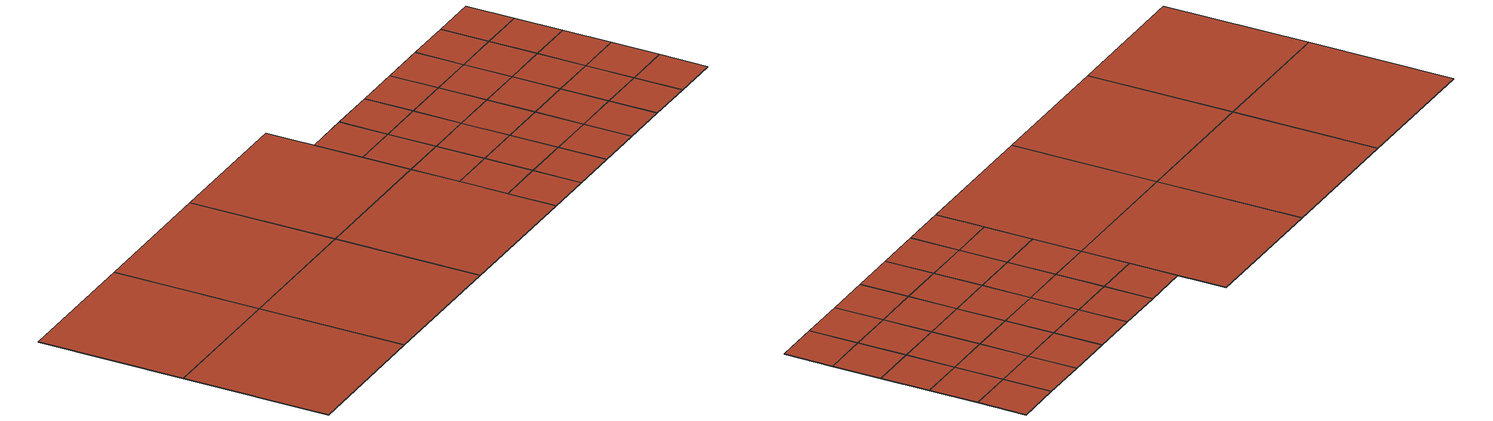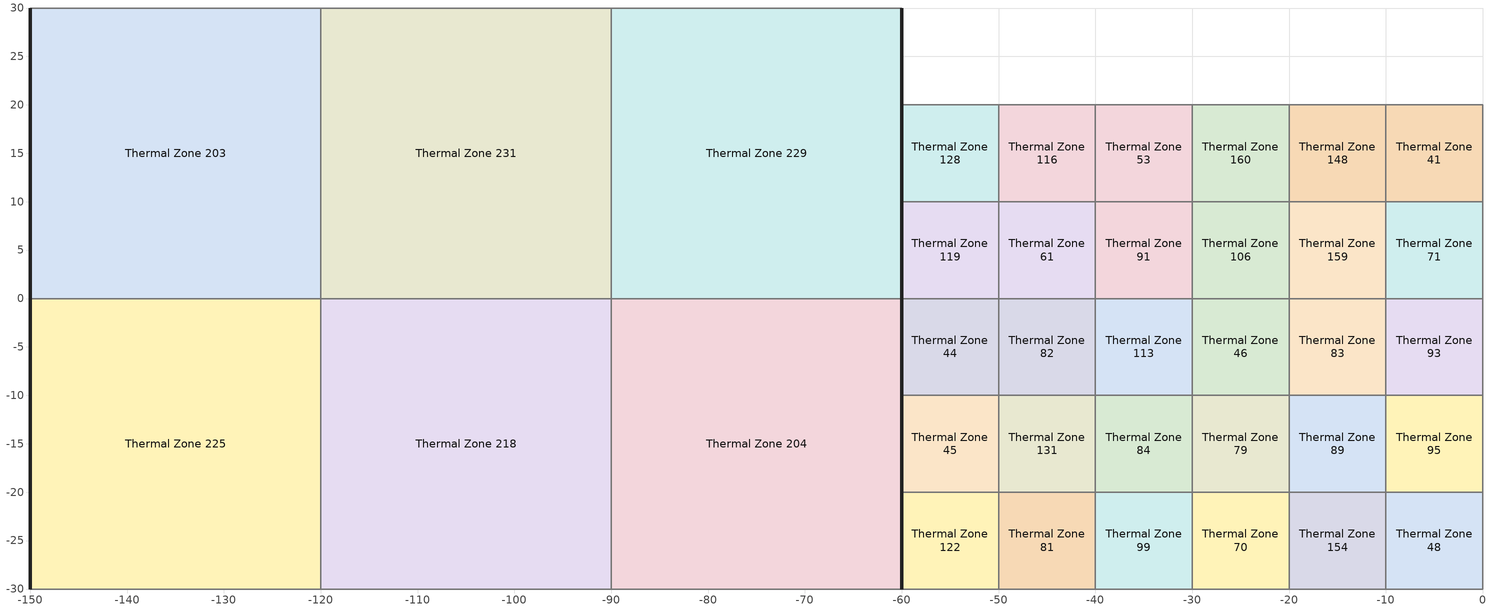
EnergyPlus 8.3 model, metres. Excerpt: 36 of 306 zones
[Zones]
Thermal Zone 106
 floor ground (ASHRAE 90.1-2004 ExtWall Mass ClimateZone 6): -30,10 -20,10 -20,0 -30,0 z-0.1
 wall to Thermal Zone 160 (ASHRAE 90.1-2004 ExtWall Mass ClimateZone 6 Reversed): -20,10 -30,10 z-0.1:0
 wall to Thermal Zone 159 (ASHRAE 90.1-2004 ExtWall Mass ClimateZone 6): -20,0 -20,10 z-0.1:0
 wall to Thermal Zone 46 (ASHRAE 90.1-2004 ExtWall Mass ClimateZone 6): -30,0 -20,0 z-0.1:0
 wall to Thermal Zone 91 (ASHRAE 90.1-2004 ExtWall Mass ClimateZone 6 Reversed): -30,10 -30,0 z-0.1:0
 roof outside (ASHRAE 90.1-2004 ExtWall Mass ClimateZone 6): -30,0 -20,0 -20,10 -30,10 z0
Thermal Zone 113
 floor ground (ASHRAE 90.1-2004 ExtWall Mass ClimateZone 6): -40,0 -30,0 -30,-10 -40,-10 z-0.1
 wall to Thermal Zone 91 (ASHRAE 90.1-2004 ExtWall Mass ClimateZone 6 Reversed): -30,0 -40,0 z-0.1:0
 wall to Thermal Zone 46 (ASHRAE 90.1-2004 ExtWall Mass ClimateZone 6): -30,-10 -30,0 z-0.1:0
 wall to Thermal Zone 84 (ASHRAE 90.1-2004 ExtWall Mass ClimateZone 6): -40,-10 -30,-10 z-0.1:0
 wall to Thermal Zone 82 (ASHRAE 90.1-2004 ExtWall Mass ClimateZone 6 Reversed): -40,0 -40,-10 z-0.1:0
 roof outside (ASHRAE 90.1-2004 ExtWall Mass ClimateZone 6): -40,-10 -30,-10 -30,0 -40,0 z0
Thermal Zone 116
 floor ground (ASHRAE 90.1-2004 ExtWall Mass ClimateZone 6): -50,20 -40,20 -40,10 -50,10 z-0.1
 wall to Thermal Zone 38 (ASHRAE 90.1-2004 ExtWall Mass ClimateZone 6 Reversed): -40,20 -50,20 z-0.1:0
 wall to Thermal Zone 53 (ASHRAE 90.1-2004 ExtWall Mass ClimateZone 6): -40,10 -40,20 z-0.1:0
 wall to Thermal Zone 61 (ASHRAE 90.1-2004 ExtWall Mass ClimateZone 6): -50,10 -40,10 z-0.1:0
 wall to Thermal Zone 128 (ASHRAE 90.1-2004 ExtWall Mass ClimateZone 6 Reversed): -50,20 -50,10 z-0.1:0
 roof outside (ASHRAE 90.1-2004 ExtWall Mass ClimateZone 6): -50,10 -40,10 -40,20 -50,20 z0
Thermal Zone 119
 floor ground (ASHRAE 90.1-2004 ExtWall Mass ClimateZone 6): -60,10 -50,10 -50,0 -60,0 z-0.1
 wall outside (ASHRAE 90.1-2004 ExtWall Mass ClimateZone 6): -60,10 -60,0 z-0.1:0
 wall to Thermal Zone 128 (ASHRAE 90.1-2004 ExtWall Mass ClimateZone 6 Reversed): -50,10 -60,10 z-0.1:0
 wall to Thermal Zone 61 (ASHRAE 90.1-2004 ExtWall Mass ClimateZone 6): -50,0 -50,10 z-0.1:0
 wall to Thermal Zone 44 (ASHRAE 90.1-2004 ExtWall Mass ClimateZone 6): -60,0 -50,0 z-0.1:0
 roof outside (ASHRAE 90.1-2004 ExtWall Mass ClimateZone 6): -60,0 -50,0 -50,10 -60,10 z0
Thermal Zone 122
 floor ground (ASHRAE 90.1-2004 ExtWall Mass ClimateZone 6): -60,-20 -50,-20 -50,-30 -60,-30 z-0.1
 wall outside (ASHRAE 90.1-2004 ExtWall Mass ClimateZone 6): -60,-20 -60,-30 z-0.1:0
 wall to Thermal Zone 45 (ASHRAE 90.1-2004 ExtWall Mass ClimateZone 6 Reversed): -50,-20 -60,-20 z-0.1:0
 wall to Thermal Zone 81 (ASHRAE 90.1-2004 ExtWall Mass ClimateZone 6): -50,-30 -50,-20 z-0.1:0
 wall to Thermal Zone 67 (ASHRAE 90.1-2004 ExtWall Mass ClimateZone 6): -60,-30 -50,-30 z-0.1:0
 roof outside (ASHRAE 90.1-2004 ExtWall Mass ClimateZone 6): -60,-30 -50,-30 -50,-20 -60,-20 z0
Thermal Zone 128
 floor ground (ASHRAE 90.1-2004 ExtWall Mass ClimateZone 6): -60,20 -50,20 -50,10 -60,10 z-0.1
 wall outside (ASHRAE 90.1-2004 ExtWall Mass ClimateZone 6): -60,20 -60,10 z-0.1:0
 wall to Thermal Zone 147 (ASHRAE 90.1-2004 ExtWall Mass ClimateZone 6 Reversed): -50,20 -60,20 z-0.1:0
 roof outside (ASHRAE 90.1-2004 ExtWall Mass ClimateZone 6): -60,10 -50,10 -50,20 -60,20 z0
Thermal Zone 131
 floor ground (ASHRAE 90.1-2004 ExtWall Mass ClimateZone 6): -50,-10 -40,-10 -40,-20 -50,-20 z-0.1
 wall to Thermal Zone 82 (ASHRAE 90.1-2004 ExtWall Mass ClimateZone 6 Reversed): -40,-10 -50,-10 z-0.1:0
 wall to Thermal Zone 84 (ASHRAE 90.1-2004 ExtWall Mass ClimateZone 6): -40,-20 -40,-10 z-0.1:0
 wall to Thermal Zone 81 (ASHRAE 90.1-2004 ExtWall Mass ClimateZone 6): -50,-20 -40,-20 z-0.1:0
 wall to Thermal Zone 45 (ASHRAE 90.1-2004 ExtWall Mass ClimateZone 6 Reversed): -50,-10 -50,-20 z-0.1:0
 roof outside (ASHRAE 90.1-2004 ExtWall Mass ClimateZone 6): -50,-20 -40,-20 -40,-10 -50,-10 z0
Thermal Zone 148
 floor ground (ASHRAE 90.1-2004 ExtWall Mass ClimateZone 6): -20,20 -10,20 -10,10 -20,10 z-0.1
 wall to Thermal Zone 129 (ASHRAE 90.1-2004 ExtWall Mass ClimateZone 6 Reversed): -10,20 -20,20 z-0.1:0
 wall to Thermal Zone 41 (ASHRAE 90.1-2004 ExtWall Mass ClimateZone 6): -10,10 -10,20 z-0.1:0
 wall to Thermal Zone 159 (ASHRAE 90.1-2004 ExtWall Mass ClimateZone 6): -20,10 -10,10 z-0.1:0
 wall to Thermal Zone 160 (ASHRAE 90.1-2004 ExtWall Mass ClimateZone 6 Reversed): -20,20 -20,10 z-0.1:0
 roof outside (ASHRAE 90.1-2004 ExtWall Mass ClimateZone 6): -20,10 -10,10 -10,20 -20,20 z0
Thermal Zone 154
 floor ground (ASHRAE 90.1-2004 ExtWall Mass ClimateZone 6): -20,-20 -10,-20 -10,-30 -20,-30 z-0.1
 wall to Thermal Zone 89 (ASHRAE 90.1-2004 ExtWall Mass ClimateZone 6 Reversed): -10,-20 -20,-20 z-0.1:0
 wall to Thermal Zone 48 (ASHRAE 90.1-2004 ExtWall Mass ClimateZone 6): -10,-30 -10,-20 z-0.1:0
 wall to Thermal Zone 142 (ASHRAE 90.1-2004 ExtWall Mass ClimateZone 6): -20,-30 -10,-30 z-0.1:0
 wall to Thermal Zone 70 (ASHRAE 90.1-2004 ExtWall Mass ClimateZone 6 Reversed): -20,-20 -20,-30 z-0.1:0
 roof outside (ASHRAE 90.1-2004 ExtWall Mass ClimateZone 6): -20,-30 -10,-30 -10,-20 -20,-20 z0
Thermal Zone 159
 floor ground (ASHRAE 90.1-2004 ExtWall Mass ClimateZone 6): -20,10 -10,10 -10,0 -20,0 z-0.1
 wall to Thermal Zone 71 (ASHRAE 90.1-2004 ExtWall Mass ClimateZone 6): -10,0 -10,10 z-0.1:0
 wall to Thermal Zone 83 (ASHRAE 90.1-2004 ExtWall Mass ClimateZone 6): -20,0 -10,0 z-0.1:0
 roof outside (ASHRAE 90.1-2004 ExtWall Mass ClimateZone 6): -20,0 -10,0 -10,10 -20,10 z0
Thermal Zone 160
 floor ground (ASHRAE 90.1-2004 ExtWall Mass ClimateZone 6): -30,20 -20,20 -20,10 -30,10 z-0.1
 wall to Thermal Zone 52 (ASHRAE 90.1-2004 ExtWall Mass ClimateZone 6 Reversed): -20,20 -30,20 z-0.1:0
 wall to Thermal Zone 53 (ASHRAE 90.1-2004 ExtWall Mass ClimateZone 6 Reversed): -30,20 -30,10 z-0.1:0
 roof outside (ASHRAE 90.1-2004 ExtWall Mass ClimateZone 6): -30,10 -20,10 -20,20 -30,20 z0
Thermal Zone 203
 floor ground (ASHRAE 90.1-2004 ExtWall Mass ClimateZone 6): -150,30 -120,30 -120,0 -150,0 z-0.1
 wall outside (ASHRAE 90.1-2004 ExtWall Mass ClimateZone 6): -150,30 -150,0 z-0.1:0
 wall to Thermal Zone 236 (ASHRAE 90.1-2004 ExtWall Mass ClimateZone 6 Reversed): -120,30 -150,30 z-0.1:0
 wall to Thermal Zone 231 (ASHRAE 90.1-2004 ExtWall Mass ClimateZone 6): -120,0 -120,30 z-0.1:0
 wall to Thermal Zone 225 (ASHRAE 90.1-2004 ExtWall Mass ClimateZone 6): -150,0 -120,0 z-0.1:0
 roof outside (ASHRAE 90.1-2004 ExtWall Mass ClimateZone 6): -150,0 -120,0 -120,30 -150,30 z0
Thermal Zone 204
 floor ground (ASHRAE 90.1-2004 ExtWall Mass ClimateZone 6): -90,0 -60,0 -60,-30 -90,-30 z-0.1
 wall outside (ASHRAE 90.1-2004 ExtWall Mass ClimateZone 6): -60,-30 -60,0 z-0.1:0
 wall to Thermal Zone 229 (ASHRAE 90.1-2004 ExtWall Mass ClimateZone 6 Reversed): -60,0 -90,0 z-0.1:0
 wall to Thermal Zone 208 (ASHRAE 90.1-2004 ExtWall Mass ClimateZone 6): -90,-30 -60,-30 z-0.1:0
 wall to Thermal Zone 218 (ASHRAE 90.1-2004 ExtWall Mass ClimateZone 6 Reversed): -90,0 -90,-30 z-0.1:0
 roof outside (ASHRAE 90.1-2004 ExtWall Mass ClimateZone 6): -90,-30 -60,-30 -60,0 -90,0 z0
Thermal Zone 218
 floor ground (ASHRAE 90.1-2004 ExtWall Mass ClimateZone 6): -120,0 -90,0 -90,-30 -120,-30 z-0.1
 wall to Thermal Zone 231 (ASHRAE 90.1-2004 ExtWall Mass ClimateZone 6 Reversed): -90,0 -120,0 z-0.1:0
 wall to Thermal Zone 211 (ASHRAE 90.1-2004 ExtWall Mass ClimateZone 6): -120,-30 -90,-30 z-0.1:0
 wall to Thermal Zone 225 (ASHRAE 90.1-2004 ExtWall Mass ClimateZone 6 Reversed): -120,0 -120,-30 z-0.1:0
 roof outside (ASHRAE 90.1-2004 ExtWall Mass ClimateZone 6): -120,-30 -90,-30 -90,0 -120,0 z0
Thermal Zone 225
 floor ground (ASHRAE 90.1-2004 ExtWall Mass ClimateZone 6): -150,0 -120,0 -120,-30 -150,-30 z-0.1
 wall outside (ASHRAE 90.1-2004 ExtWall Mass ClimateZone 6): -150,0 -150,-30 z-0.1:0
 wall to Thermal Zone 207 (ASHRAE 90.1-2004 ExtWall Mass ClimateZone 6): -150,-30 -120,-30 z-0.1:0
 roof outside (ASHRAE 90.1-2004 ExtWall Mass ClimateZone 6): -150,-30 -120,-30 -120,0 -150,0 z0
Thermal Zone 229
 floor ground (ASHRAE 90.1-2004 ExtWall Mass ClimateZone 6): -90,30 -60,30 -60,0 -90,0 z-0.1
 wall outside (ASHRAE 90.1-2004 ExtWall Mass ClimateZone 6): -60,0 -60,30 z-0.1:0
 wall to Thermal Zone 214 (ASHRAE 90.1-2004 ExtWall Mass ClimateZone 6 Reversed): -60,30 -90,30 z-0.1:0
 wall to Thermal Zone 231 (ASHRAE 90.1-2004 ExtWall Mass ClimateZone 6 Reversed): -90,30 -90,0 z-0.1:0
 roof outside (ASHRAE 90.1-2004 ExtWall Mass ClimateZone 6): -90,0 -60,0 -60,30 -90,30 z0
Thermal Zone 231
 floor ground (ASHRAE 90.1-2004 ExtWall Mass ClimateZone 6): -120,30 -90,30 -90,0 -120,0 z-0.1
 wall to Thermal Zone 200 (ASHRAE 90.1-2004 ExtWall Mass ClimateZone 6 Reversed): -90,30 -120,30 z-0.1:0
 roof outside (ASHRAE 90.1-2004 ExtWall Mass ClimateZone 6): -120,0 -90,0 -90,30 -120,30 z0
Thermal Zone 41
 floor ground (ASHRAE 90.1-2004 ExtWall Mass ClimateZone 6): -10,20 0,20 0,10 -10,10 z-0.1
 wall to Thermal Zone 88 (ASHRAE 90.1-2004 ExtWall Mass ClimateZone 6 Reversed): 0,20 -10,20 z-0.1:0
 wall to Thermal Zone 30 (ASHRAE 90.1-2004 ExtWall Mass ClimateZone 6): 0,10 0,20 z-0.1:0
 wall to Thermal Zone 71 (ASHRAE 90.1-2004 ExtWall Mass ClimateZone 6): -10,10 0,10 z-0.1:0
 roof outside (ASHRAE 90.1-2004 ExtWall Mass ClimateZone 6): -10,10 0,10 0,20 -10,20 z0
Thermal Zone 44
 floor ground (ASHRAE 90.1-2004 ExtWall Mass ClimateZone 6): -60,0 -50,0 -50,-10 -60,-10 z-0.1
 wall outside (ASHRAE 90.1-2004 ExtWall Mass ClimateZone 6): -60,0 -60,-10 z-0.1:0
 wall to Thermal Zone 82 (ASHRAE 90.1-2004 ExtWall Mass ClimateZone 6): -50,-10 -50,0 z-0.1:0
 wall to Thermal Zone 45 (ASHRAE 90.1-2004 ExtWall Mass ClimateZone 6): -60,-10 -50,-10 z-0.1:0
 roof outside (ASHRAE 90.1-2004 ExtWall Mass ClimateZone 6): -60,-10 -50,-10 -50,0 -60,0 z0
Thermal Zone 45
 floor ground (ASHRAE 90.1-2004 ExtWall Mass ClimateZone 6): -60,-10 -50,-10 -50,-20 -60,-20 z-0.1
 wall outside (ASHRAE 90.1-2004 ExtWall Mass ClimateZone 6): -60,-10 -60,-20 z-0.1:0
 roof outside (ASHRAE 90.1-2004 ExtWall Mass ClimateZone 6): -60,-20 -50,-20 -50,-10 -60,-10 z0
Thermal Zone 46
 floor ground (ASHRAE 90.1-2004 ExtWall Mass ClimateZone 6): -30,0 -20,0 -20,-10 -30,-10 z-0.1
 wall to Thermal Zone 83 (ASHRAE 90.1-2004 ExtWall Mass ClimateZone 6): -20,-10 -20,0 z-0.1:0
 wall to Thermal Zone 79 (ASHRAE 90.1-2004 ExtWall Mass ClimateZone 6): -30,-10 -20,-10 z-0.1:0
 roof outside (ASHRAE 90.1-2004 ExtWall Mass ClimateZone 6): -30,-10 -20,-10 -20,0 -30,0 z0
Thermal Zone 48
 floor ground (ASHRAE 90.1-2004 ExtWall Mass ClimateZone 6): -10,-20 0,-20 0,-30 -10,-30 z-0.1
 wall to Thermal Zone 95 (ASHRAE 90.1-2004 ExtWall Mass ClimateZone 6 Reversed): 0,-20 -10,-20 z-0.1:0
 wall to Thermal Zone 78 (ASHRAE 90.1-2004 ExtWall Mass ClimateZone 6): 0,-30 0,-20 z-0.1:0
 wall to Thermal Zone 125 (ASHRAE 90.1-2004 ExtWall Mass ClimateZone 6): -10,-30 0,-30 z-0.1:0
 roof outside (ASHRAE 90.1-2004 ExtWall Mass ClimateZone 6): -10,-30 0,-30 0,-20 -10,-20 z0
Thermal Zone 53
 floor ground (ASHRAE 90.1-2004 ExtWall Mass ClimateZone 6): -40,20 -30,20 -30,10 -40,10 z-0.1
 wall to Thermal Zone 156 (ASHRAE 90.1-2004 ExtWall Mass ClimateZone 6 Reversed): -30,20 -40,20 z-0.1:0
 wall to Thermal Zone 91 (ASHRAE 90.1-2004 ExtWall Mass ClimateZone 6): -40,10 -30,10 z-0.1:0
 roof outside (ASHRAE 90.1-2004 ExtWall Mass ClimateZone 6): -40,10 -30,10 -30,20 -40,20 z0
Thermal Zone 61
 floor ground (ASHRAE 90.1-2004 ExtWall Mass ClimateZone 6): -50,10 -40,10 -40,0 -50,0 z-0.1
 wall to Thermal Zone 91 (ASHRAE 90.1-2004 ExtWall Mass ClimateZone 6): -40,0 -40,10 z-0.1:0
 wall to Thermal Zone 82 (ASHRAE 90.1-2004 ExtWall Mass ClimateZone 6): -50,0 -40,0 z-0.1:0
 roof outside (ASHRAE 90.1-2004 ExtWall Mass ClimateZone 6): -50,0 -40,0 -40,10 -50,10 z0
Thermal Zone 70
 floor ground (ASHRAE 90.1-2004 ExtWall Mass ClimateZone 6): -30,-20 -20,-20 -20,-30 -30,-30 z-0.1
 wall to Thermal Zone 79 (ASHRAE 90.1-2004 ExtWall Mass ClimateZone 6 Reversed): -20,-20 -30,-20 z-0.1:0
 wall to Thermal Zone 23 (ASHRAE 90.1-2004 ExtWall Mass ClimateZone 6): -30,-30 -20,-30 z-0.1:0
 wall to Thermal Zone 99 (ASHRAE 90.1-2004 ExtWall Mass ClimateZone 6 Reversed): -30,-20 -30,-30 z-0.1:0
 roof outside (ASHRAE 90.1-2004 ExtWall Mass ClimateZone 6): -30,-30 -20,-30 -20,-20 -30,-20 z0
Thermal Zone 71
 floor ground (ASHRAE 90.1-2004 ExtWall Mass ClimateZone 6): -10,10 0,10 0,0 -10,0 z-0.1
 wall to Thermal Zone 107 (ASHRAE 90.1-2004 ExtWall Mass ClimateZone 6): 0,0 0,10 z-0.1:0
 wall to Thermal Zone 93 (ASHRAE 90.1-2004 ExtWall Mass ClimateZone 6): -10,0 0,0 z-0.1:0
 roof outside (ASHRAE 90.1-2004 ExtWall Mass ClimateZone 6): -10,0 0,0 0,10 -10,10 z0
Thermal Zone 79
 floor ground (ASHRAE 90.1-2004 ExtWall Mass ClimateZone 6): -30,-10 -20,-10 -20,-20 -30,-20 z-0.1
 wall to Thermal Zone 89 (ASHRAE 90.1-2004 ExtWall Mass ClimateZone 6): -20,-20 -20,-10 z-0.1:0
 wall to Thermal Zone 84 (ASHRAE 90.1-2004 ExtWall Mass ClimateZone 6 Reversed): -30,-10 -30,-20 z-0.1:0
 roof outside (ASHRAE 90.1-2004 ExtWall Mass ClimateZone 6): -30,-20 -20,-20 -20,-10 -30,-10 z0
Thermal Zone 81
 floor ground (ASHRAE 90.1-2004 ExtWall Mass ClimateZone 6): -50,-20 -40,-20 -40,-30 -50,-30 z-0.1
 wall to Thermal Zone 99 (ASHRAE 90.1-2004 ExtWall Mass ClimateZone 6): -40,-30 -40,-20 z-0.1:0
 wall to Thermal Zone 69 (ASHRAE 90.1-2004 ExtWall Mass ClimateZone 6): -50,-30 -40,-30 z-0.1:0
 roof outside (ASHRAE 90.1-2004 ExtWall Mass ClimateZone 6): -50,-30 -40,-30 -40,-20 -50,-20 z0
Thermal Zone 82
 floor ground (ASHRAE 90.1-2004 ExtWall Mass ClimateZone 6): -50,0 -40,0 -40,-10 -50,-10 z-0.1
 roof outside (ASHRAE 90.1-2004 ExtWall Mass ClimateZone 6): -50,-10 -40,-10 -40,0 -50,0 z0
Thermal Zone 83
 floor ground (ASHRAE 90.1-2004 ExtWall Mass ClimateZone 6): -20,0 -10,0 -10,-10 -20,-10 z-0.1
 wall to Thermal Zone 93 (ASHRAE 90.1-2004 ExtWall Mass ClimateZone 6): -10,-10 -10,0 z-0.1:0
 wall to Thermal Zone 89 (ASHRAE 90.1-2004 ExtWall Mass ClimateZone 6): -20,-10 -10,-10 z-0.1:0
 roof outside (ASHRAE 90.1-2004 ExtWall Mass ClimateZone 6): -20,-10 -10,-10 -10,0 -20,0 z0
Thermal Zone 84
 floor ground (ASHRAE 90.1-2004 ExtWall Mass ClimateZone 6): -40,-10 -30,-10 -30,-20 -40,-20 z-0.1
 wall to Thermal Zone 99 (ASHRAE 90.1-2004 ExtWall Mass ClimateZone 6): -40,-20 -30,-20 z-0.1:0
 roof outside (ASHRAE 90.1-2004 ExtWall Mass ClimateZone 6): -40,-20 -30,-20 -30,-10 -40,-10 z0
Thermal Zone 89
 floor ground (ASHRAE 90.1-2004 ExtWall Mass ClimateZone 6): -20,-10 -10,-10 -10,-20 -20,-20 z-0.1
 wall to Thermal Zone 95 (ASHRAE 90.1-2004 ExtWall Mass ClimateZone 6): -10,-20 -10,-10 z-0.1:0
 roof outside (ASHRAE 90.1-2004 ExtWall Mass ClimateZone 6): -20,-20 -10,-20 -10,-10 -20,-10 z0
Thermal Zone 91
 floor ground (ASHRAE 90.1-2004 ExtWall Mass ClimateZone 6): -40,10 -30,10 -30,0 -40,0 z-0.1
 roof outside (ASHRAE 90.1-2004 ExtWall Mass ClimateZone 6): -40,0 -30,0 -30,10 -40,10 z0
Thermal Zone 93
 floor ground (ASHRAE 90.1-2004 ExtWall Mass ClimateZone 6): -10,0 0,0 0,-10 -10,-10 z-0.1
 wall to Thermal Zone 141 (ASHRAE 90.1-2004 ExtWall Mass ClimateZone 6): 0,-10 0,0 z-0.1:0
 wall to Thermal Zone 95 (ASHRAE 90.1-2004 ExtWall Mass ClimateZone 6): -10,-10 0,-10 z-0.1:0
 roof outside (ASHRAE 90.1-2004 ExtWall Mass ClimateZone 6): -10,-10 0,-10 0,0 -10,0 z0
Thermal Zone 95
 floor ground (ASHRAE 90.1-2004 ExtWall Mass ClimateZone 6): -10,-10 0,-10 0,-20 -10,-20 z-0.1
 wall to Thermal Zone 126 (ASHRAE 90.1-2004 ExtWall Mass ClimateZone 6): 0,-20 0,-10 z-0.1:0
 roof outside (ASHRAE 90.1-2004 ExtWall Mass ClimateZone 6): -10,-20 0,-20 0,-10 -10,-10 z0
Thermal Zone 99
 floor ground (ASHRAE 90.1-2004 ExtWall Mass ClimateZone 6): -40,-20 -30,-20 -30,-30 -40,-30 z-0.1
 wall to Thermal Zone 87 (ASHRAE 90.1-2004 ExtWall Mass ClimateZone 6): -40,-30 -30,-30 z-0.1:0
 roof outside (ASHRAE 90.1-2004 ExtWall Mass ClimateZone 6): -40,-30 -30,-30 -30,-20 -40,-20 z0
[Building]
Building 1: North Axis {deg}=0; Solar Distribution=FullExteriorWithReflections
[Material] Thermal Absorptance=0.9
Name | Roughness | Thickness {m} | Conductivity {W/m-K} | Density {kg/m3} | Specific Heat {J/kg-K} | Solar Absorptance | Visible Absorptance
1/2IN Gypsum | Smooth | 0.0127 | 0.16 | 784.9 | 830 | 0.4 | 0.4
1IN Stucco | Smooth | 0.0253 | 0.6918 | 1858 | 837 | 0.92 | 0.92
8IN CONCRETE HW RefBldg | Rough | 0.2032 | 1.311 | 2240 | 836.8 | 0.7 | 0.7
Mass NonRes Wall Insulation-1.69 | MediumRough | 0.0623673 | 0.049 | 265 | 836.8 | 0.7 | 0.7
[Construction]
ASHRAE 90.1-2004 ExtWall Mass ClimateZone 6: 1IN Stucco, 8IN CONCRETE HW RefBldg, Mass NonRes Wall Insulation-1.69, 1/2IN Gypsum
ASHRAE 90.1-2004 ExtWall Mass ClimateZone 6 Reversed: 1/2IN Gypsum, Mass NonRes Wall Insulation-1.69, 8IN CONCRETE HW RefBldg, 1IN Stucco
[Zone]
Thermal Zone 106; Thermal Zone 113; Thermal Zone 116; Thermal Zone 119; Thermal Zone 122; Thermal Zone 128; Thermal Zone 131; Thermal Zone 148; Thermal Zone 154; Thermal Zone 159; Thermal Zone 160; Thermal Zone 203; Thermal Zone 204; Thermal Zone 218; Thermal Zone 225; Thermal Zone 229; Thermal Zone 231; Thermal Zone 41; Thermal Zone 44; Thermal Zone 45; Thermal Zone 46; Thermal Zone 48; Thermal Zone 53; Thermal Zone 61; Thermal Zone 70; Thermal Zone 71; Thermal Zone 79; Thermal Zone 81; Thermal Zone 82; Thermal Zone 83; Thermal Zone 84; Thermal Zone 89; Thermal Zone 91; Thermal Zone 93; Thermal Zone 95; Thermal Zone 99
